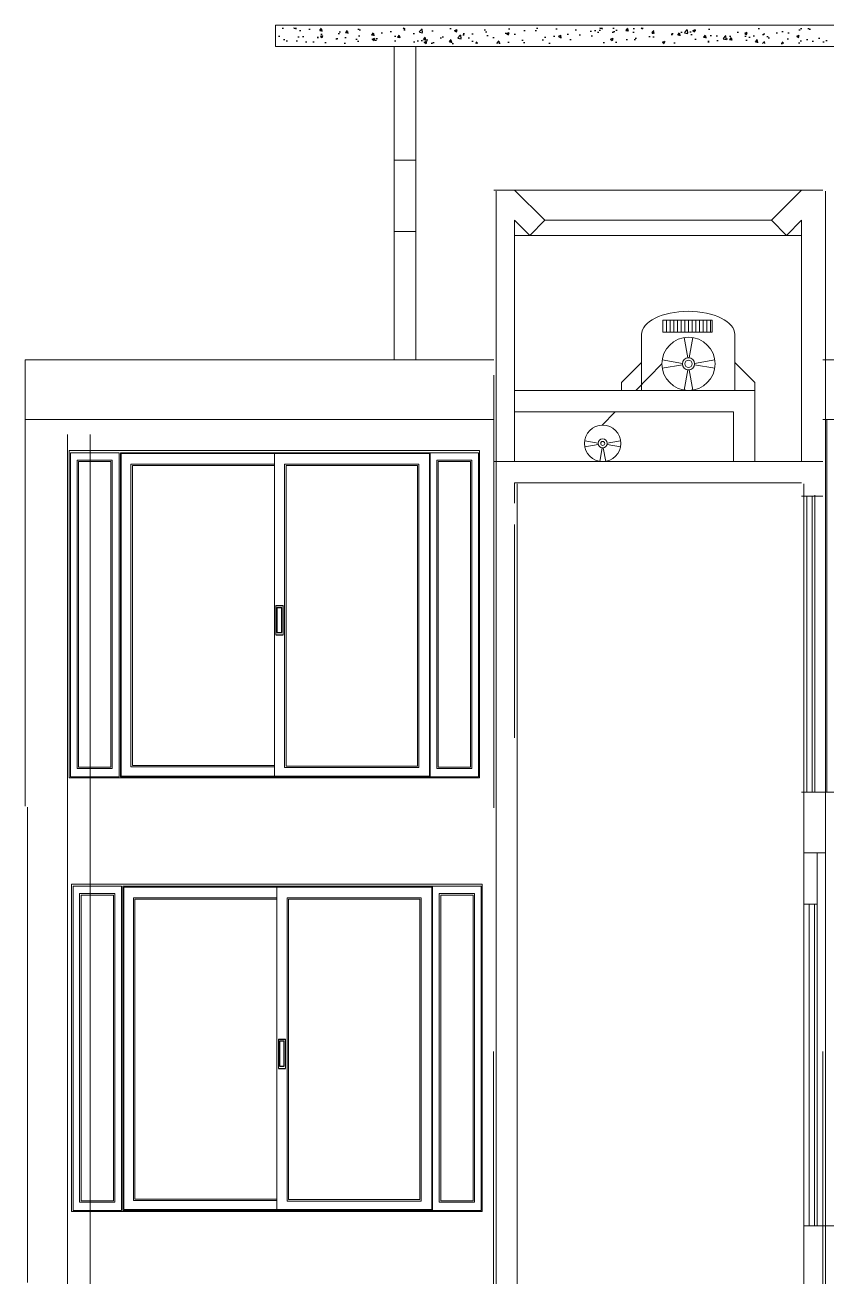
# Model space of a CAD drawing. Header units: metres. Extents: x -1 to 113, y -70 to 21.
# Drawn here: x 8.16 to 13.79, y -39.4 to -30.6 of the extents above; entities that cross this region are included whole.
import ezdxf

# ---------------------------------------------------------------- set-up
doc = ezdxf.new("R2010")
doc.units = ezdxf.units.M
doc.header["$LTSCALE"] = 0.5
doc.layers.add('arquitecturapasito', color=252, linetype='Continuous', lineweight=5)

msp = doc.modelspace()

# ---------------------------------------------------------------- hatches: boundary and pattern name
h = msp.add_hatch()
h.set_pattern_fill('AR-CONC', color=256, scale=0.001, style=0)
h.set_pattern_definition([(50, (-809.35008, -441.27462), (0.18218467, -0.015939086), [0.01905, -0.20955]), (355, (-809.35008, -441.27462), (-0.035242826, 0.191056643), [0.01524, -0.16764]), (100.451, (-809.3349, -441.27595), (0.1469425, 0.175116688), [0.01619, -0.17809]), (46.1842, (-809.35008, -441.22382), (0.27107904, -0.04204233), [0.028575, -0.314325]), (96.6356, (-809.3275, -441.22732), (0.237404234, 0.247425556), [0.024285, -0.267135]), (351.184, (-809.35008, -441.22382), (0.23740461, 0.24742512), [0.02286, -0.25146]), (21, (-809.32468, -441.23652), (0.15161488, -0.102265519), [0.01905, -0.20955]), (326, (-809.32468, -441.23652), (0.06180203, 0.184187966), [0.01524, -0.16764]), (71.4514, (-809.31204, -441.24504), (0.21341649, 0.081922858), [0.01619, -0.17809]), (37.5, (-809.35008, -441.27462), (0.0030886033, 0.084555039), [0, -0.165608, 0, -0.17018, 0, -0.168275]), (7.5, (-809.35008, -441.27462), (0.0668196625, 0.100180575), [0, -0.097028, 0, -0.161798, 0, -0.064135]), (327.5, (-809.40672, -441.27462), (0.135590595, -0.005728744), [0, -0.0635, 0, -0.19812, 0, -0.26289]), (317.5, (-809.43212, -441.27462), (0.148129181, 0.025426491), [0, -0.08255, 0, -0.131572, 0, -0.18669])])
h.paths.add_polyline_path([(13.9466, -30.6211), (9.9366, -30.6211), (9.9366, -30.7311), (13.9466, -30.7311)])

# ---------------------------------------------------------------- linework, layer by layer
for p, q in [((9.9189, -34.6808), (9.9693, -34.6808)), ((9.9262, -34.6934), (9.9603, -34.6934)), ((9.9262, -34.6934), (9.9262, -34.8711)), ((9.9603, -34.8711), (9.9603, -34.6934)), ((9.9189, -34.8863), (9.9693, -34.8863)), ((9.9262, -34.8711), (9.9603, -34.8711)), ((9.9361, -37.7279), (9.9865, -37.7279)), ((9.9435, -37.7405), (9.9775, -37.7405)), ((9.9435, -37.7405), (9.9435, -37.9182)), ((9.9775, -37.9182), (9.9775, -37.7405)), ((9.9435, -37.9182), (9.9775, -37.9182)), ((9.9361, -37.9334), (9.9865, -37.9334))]:
    msp.add_line(p, q)
at = {"layer": 'arquitecturapasito', "color": 252}
for p, q in [((9.9166, -30.6011), (13.9666, -30.6011)), ((9.9166, -30.6011), (9.9166, -30.7511)), ((9.9166, -30.7511), (13.9666, -30.7511)), ((10.7508, -30.7511), (10.7508, -32.9531)), ((10.9008, -30.7511), (10.9008, -32.9531)), ((10.7508, -31.5511), (10.9008, -31.5511)), ((11.4669, -53.7842), (11.4669, -31.7682)), ((13.7796, -53.0262), (13.7796, -31.7682)), ((11.596, -33.6691), (11.596, -31.9733)), ((10.7508, -32.0511), (10.9008, -32.0511)), ((8.1558, -32.9531), (8.1558, -33.3511)), ((8.1558, -32.9531), (11.4496, -32.9531)), ((13.7623, -32.9531), (16.4297, -32.9531)), ((11.4496, -33.0611), (11.4496, -33.4611)), ((8.1558, -33.3511), (8.1558, -36.0911)), ((8.1558, -33.3731), (11.4496, -33.3731)), ((13.7623, -33.3731), (16.4061, -33.3731)), ((13.7908, -35.9927), (13.7908, -33.3727)), ((8.4531, -33.4782), (8.4531, -48.2582)), ((8.6146, -33.4782), (8.6146, -48.2582)), ((11.4496, -33.4611), (11.4496, -36.1011)), ((8.4653, -33.5911), (8.4653, -35.8911)), ((11.3496, -33.5911), (8.4653, -33.5911)), ((8.4763, -33.6065), (8.8162, -33.6065)), ((8.4763, -35.8841), (8.4763, -33.6065)), ((8.8162, -33.6065), (8.8162, -35.8841)), ((8.826, -33.6066), (11.0007, -33.6066)), ((8.826, -35.8846), (8.826, -33.6066)), ((11.0007, -33.6066), (11.0007, -35.8846)), ((11.0026, -33.6065), (11.3425, -33.6065)), ((11.0026, -35.8841), (11.0026, -33.6065)), ((11.3425, -33.6065), (11.3425, -35.8841)), ((11.3496, -33.5911), (11.3496, -35.8911)), ((8.5222, -33.6579), (8.769, -33.6579)), ((8.5222, -35.8257), (8.5222, -33.6579)), ((8.5322, -33.6679), (8.759, -33.6679)), ((8.5322, -35.8157), (8.5322, -33.6679)), ((8.759, -33.6679), (8.759, -35.8157)), ((8.769, -33.6579), (8.769, -35.8257)), ((8.8319, -33.6129), (9.9076, -33.6129)), ((8.8319, -35.8785), (8.8319, -33.6129)), ((8.8999, -33.6867), (9.9076, -33.6867)), ((8.8999, -35.8145), (8.8999, -33.6867)), ((9.9076, -33.6129), (9.9076, -35.8785)), ((9.9076, -33.6129), (10.9974, -33.6129)), ((9.9076, -35.8785), (9.9076, -33.6129)), ((9.9796, -33.6867), (10.9228, -33.6867)), ((9.9796, -35.8182), (9.9796, -33.6867)), ((10.9228, -33.6867), (10.9228, -35.8182)), ((10.9974, -33.6129), (10.9974, -35.8785)), ((11.0495, -33.6579), (11.2963, -33.6579)), ((11.0495, -35.8257), (11.0495, -33.6579)), ((11.0595, -33.6679), (11.2863, -33.6679)), ((11.0595, -35.8157), (11.0595, -33.6679)), ((11.2863, -33.6679), (11.2863, -35.8157)), ((11.2963, -33.6579), (11.2963, -35.8257)), ((8.9099, -33.6967), (9.9076, -33.6967)), ((8.9099, -35.8045), (8.9099, -33.6967)), ((9.9896, -33.6967), (10.9128, -33.6967)), ((9.9896, -35.8082), (9.9896, -33.6967)), ((10.9128, -33.6967), (10.9128, -35.8082)), ((11.596, -33.9611), (11.596, -33.8191)), ((11.6132, -53.5262), (11.6132, -33.8262)), ((13.6292, -53.5262), (13.6292, -33.8262)), ((13.6119, -33.9127), (13.7619, -33.9127)), ((13.6869, -35.9927), (13.6869, -33.9127)), ((9.9189, -34.6808), (9.9189, -34.8863)), ((9.9693, -34.6808), (9.9693, -34.8863)), ((9.9076, -35.8045), (8.9099, -35.8045)), ((8.4653, -35.8911), (11.3496, -35.8911)), ((8.8162, -35.8841), (8.4763, -35.8841)), ((8.769, -35.8257), (8.5222, -35.8257)), ((8.759, -35.8157), (8.5322, -35.8157)), ((11.0007, -35.8846), (8.826, -35.8846)), ((9.9076, -35.8785), (8.8319, -35.8785)), ((9.9076, -35.8145), (8.8999, -35.8145)), ((10.9974, -35.8785), (9.9076, -35.8785)), ((10.9228, -35.8182), (9.9796, -35.8182)), ((10.9128, -35.8082), (9.9896, -35.8082)), ((11.3425, -35.8841), (11.0026, -35.8841)), ((11.2963, -35.8257), (11.0495, -35.8257)), ((11.2863, -35.8157), (11.0595, -35.8157)), ((13.6119, -35.9927), (16.4061, -35.9927)), ((13.6119, -35.9927), (13.7619, -35.9927)), ((8.1731, -36.0982), (8.1731, -36.3982)), ((8.1731, -36.3982), (8.1731, -39.1382)), ((13.6292, -36.4194), (13.7792, -36.4194)), ((11.4669, -36.5082), (11.4669, -39.1482)), ((8.4825, -36.6382), (8.4825, -38.9382)), ((11.3669, -36.6382), (8.4825, -36.6382)), ((8.4936, -36.6536), (8.8335, -36.6536)), ((8.4936, -38.9311), (8.4936, -36.6536)), ((8.8335, -36.6536), (8.8335, -38.9311)), ((8.8432, -36.6537), (11.018, -36.6537)), ((8.8432, -38.9316), (8.8432, -36.6537)), ((8.8492, -36.66), (9.9248, -36.66)), ((8.8492, -38.9256), (8.8492, -36.66)), ((9.9248, -36.66), (9.9248, -38.9256)), ((9.9248, -36.66), (11.0146, -36.66)), ((9.9248, -38.9256), (9.9248, -36.66)), ((11.0146, -36.66), (11.0146, -38.9256)), ((11.018, -36.6537), (11.018, -38.9316)), ((11.0199, -36.6536), (11.3598, -36.6536)), ((11.0199, -38.9311), (11.0199, -36.6536)), ((11.3598, -36.6536), (11.3598, -38.9311)), ((11.3669, -36.6382), (11.3669, -38.9382)), ((8.5394, -36.7049), (8.7863, -36.7049)), ((8.5394, -38.8728), (8.5394, -36.7049)), ((8.5494, -36.7149), (8.7763, -36.7149)), ((8.5494, -38.8628), (8.5494, -36.7149)), ((8.7763, -36.7149), (8.7763, -38.8628)), ((8.7863, -36.7049), (8.7863, -38.8728)), ((8.9172, -36.7338), (9.9248, -36.7338)), ((8.9172, -38.8616), (8.9172, -36.7338)), ((8.9272, -36.7438), (9.9248, -36.7438)), ((8.9272, -38.8516), (8.9272, -36.7438)), ((9.9969, -36.7338), (10.9401, -36.7338)), ((9.9969, -38.8652), (9.9969, -36.7338)), ((10.0069, -36.7438), (10.9301, -36.7438)), ((10.0069, -38.8552), (10.0069, -36.7438)), ((10.9301, -36.7438), (10.9301, -38.8552)), ((10.9401, -36.7338), (10.9401, -38.8652)), ((11.0668, -36.7049), (11.3136, -36.7049)), ((11.0668, -38.8728), (11.0668, -36.7049)), ((11.0768, -36.7149), (11.3036, -36.7149)), ((11.0768, -38.8628), (11.0768, -36.7149)), ((11.3036, -36.7149), (11.3036, -38.8628)), ((11.3136, -36.7049), (11.3136, -38.8728)), ((13.7229, -36.7794), (13.6292, -36.7794)), ((13.7042, -39.0394), (13.7042, -36.7794)), ((9.9361, -37.7279), (9.9361, -37.9334)), ((9.9865, -37.7279), (9.9865, -37.9334)), ((11.4488, -59.8295), (11.4488, -37.8135)), ((13.7615, -59.0715), (13.7615, -37.8135)), ((8.7863, -38.8728), (8.5394, -38.8728)), ((8.7763, -38.8628), (8.5494, -38.8628)), ((9.9248, -38.8616), (8.9172, -38.8616)), ((9.9248, -38.8516), (8.9272, -38.8516)), ((10.9401, -38.8652), (9.9969, -38.8652)), ((10.9301, -38.8552), (10.0069, -38.8552)), ((11.3136, -38.8728), (11.0668, -38.8728)), ((11.3036, -38.8628), (11.0768, -38.8628)), ((8.4825, -38.9382), (11.3669, -38.9382)), ((8.8335, -38.9311), (8.4936, -38.9311)), ((11.018, -38.9316), (8.8432, -38.9316)), ((9.9248, -38.9256), (8.8492, -38.9256)), ((11.0146, -38.9256), (9.9248, -38.9256)), ((11.3598, -38.9311), (11.0199, -38.9311)), ((13.6292, -39.0394), (16.4234, -39.0394)), ((13.6292, -39.0394), (13.7792, -39.0394)), ((8.1731, -39.1382), (8.1731, -39.4382))]:
    msp.add_line(p, q, dxfattribs=at)
at = {"layer": 'arquitecturapasito', "color": 252, "ltscale": 6}
for p, q in [((13.7623, -31.7611), (11.4496, -31.7611)), ((11.8081, -31.9733), (11.596, -31.7611)), ((13.4005, -31.9733), (13.6126, -31.7611)), ((11.596, -31.9733), (11.596, -33.6691)), ((11.702, -32.0793), (11.596, -31.9733)), ((11.8081, -31.9733), (11.702, -32.0793)), ((13.4005, -31.9733), (11.8081, -31.9733)), ((13.4005, -31.9733), (13.5065, -32.0793)), ((13.5065, -32.0793), (13.6126, -31.9733)), ((13.6126, -31.9733), (13.6126, -33.6691)), ((13.6126, -32.0793), (11.596, -32.0793)), ((12.6382, -32.6744), (12.9837, -32.6744)), ((12.6382, -32.7604), (12.6382, -32.6744)), ((12.6639, -32.6744), (12.6639, -32.7604)), ((12.6895, -32.6744), (12.6895, -32.7604)), ((12.7152, -32.6744), (12.7152, -32.7604)), ((12.7408, -32.6744), (12.7408, -32.7604)), ((12.7665, -32.6744), (12.7665, -32.7604)), ((12.7922, -32.6744), (12.7922, -32.7604)), ((12.8178, -32.6744), (12.8178, -32.7604)), ((12.8435, -32.6744), (12.8435, -32.7604)), ((12.8691, -32.6744), (12.8691, -32.7604)), ((12.8948, -32.6744), (12.8948, -32.7604)), ((12.9205, -32.6744), (12.9205, -32.7604)), ((12.9461, -32.6744), (12.9461, -32.7604)), ((12.9718, -32.6744), (12.9718, -32.7604)), ((12.9837, -32.6744), (12.9837, -32.7604)), ((12.4884, -33.1691), (12.4884, -32.776)), ((12.9837, -32.7604), (12.6382, -32.7604)), ((12.7884, -32.7972), (12.8135, -32.9393)), ((12.8474, -32.7972), (12.8225, -32.9393)), ((13.1434, -33.1691), (13.1434, -32.776)), ((12.347, -33.114), (12.4884, -32.9726)), ((12.6307, -32.982), (12.4488, -33.1691)), ((12.6328, -32.9546), (12.775, -32.9797)), ((12.6334, -33.0135), (12.775, -32.9888)), ((13.0029, -32.9546), (12.8608, -32.9797)), ((13.0023, -33.0135), (12.8608, -32.9888)), ((13.2848, -33.114), (13.1434, -32.9726)), ((12.7884, -33.1668), (12.8135, -33.0247)), ((12.8474, -33.1668), (12.8225, -33.0246)), ((12.347, -33.114), (12.347, -33.1691)), ((13.2848, -33.114), (13.2848, -33.1691)), ((11.596, -33.1691), (13.2848, -33.1691)), ((12.347, -33.1691), (13.2848, -33.1691)), ((13.2848, -33.1691), (13.2848, -33.6691)), ((13.1348, -33.3191), (11.596, -33.3191)), ((13.1348, -33.3191), (11.596, -33.3191)), ((12.3029, -33.3191), (12.2112, -33.4134)), ((13.1348, -33.3191), (13.1348, -33.6691)), ((12.0883, -33.5223), (12.1828, -33.539)), ((12.089, -33.5641), (12.1835, -33.5479)), ((12.1937, -33.6674), (12.2104, -33.573)), ((12.2362, -33.6673), (12.2194, -33.5729)), ((12.3406, -33.5641), (12.246, -33.5479)), ((12.3412, -33.5223), (12.2467, -33.539)), ((11.4496, -33.6691), (13.7619, -33.6691)), ((11.596, -33.8191), (13.6119, -33.8191)), ((11.596, -33.8191), (11.596, -33.9611)), ((13.6494, -33.9127), (13.6494, -35.9927)), ((13.7057, -33.9057), (13.7055, -35.9927)), ((11.596, -34.1111), (11.596, -35.6111)), ((13.723, -36.4194), (13.7228, -39.0394)), ((13.6667, -36.7794), (13.6667, -39.0394))]:
    msp.add_line(p, q, dxfattribs=at)
for centre, radius in [((12.8179, -32.982), 0.1871), ((12.8179, -32.982), 0.0429), ((12.8179, -32.982), 0.025), ((12.2148, -33.5413), 0.1279), ((12.2148, -33.5413), 0.0319), ((12.2148, -33.5413), 0.014)]:
    msp.add_circle(centre, radius, dxfattribs=at)
msp.add_ellipse((12.8159, -32.776), major_axis=(-0.3275, 0), ratio=0.49797, start_param=3.141593, end_param=6.283185, dxfattribs=at)

doc.saveas('drawing.dxf')
